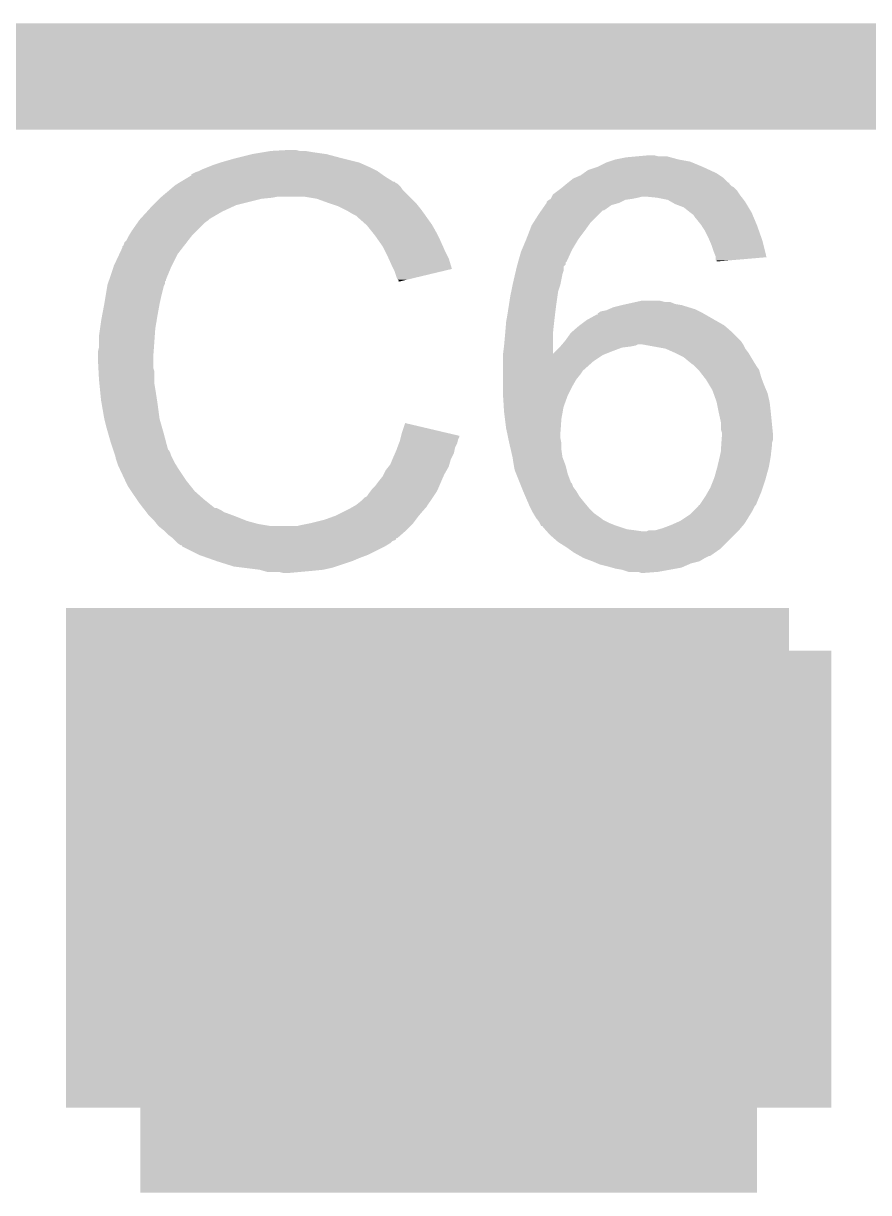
# Model space of a CAD drawing. Extents: x -0.06 to 0.95, y -0.15 to 2.11.
# Drawn here: x 0.409 to 0.4885, y 0.322 to 0.432 of the extents above; entities that cross this region are included whole.
import ezdxf

# ---------------------------------------------------------------- set-up
doc = ezdxf.new("R2010")
doc.units = 0
doc.layers.get('0').update_dxf_attribs({"linetype": 'CONTINUOUS'})
doc.layers.add('LORA_CLICK_V104_GTO', color=6, linetype='CONTINUOUS')
doc.layers.add('LORA_CLICK_V104_GTS', color=1, linetype='CONTINUOUS')

# ---------------------------------------------------------------- blocks, each defined once
blk = doc.blocks.new('RECTANGLE_11')
blk.add_solid([(0.029, 0.024), (0.029, -0.024), (-0.029, 0.024), (-0.029, -0.024)])

msp = doc.modelspace()

# ---------------------------------------------------------------- linework, layer by layer
at = {"layer": 'LORA_CLICK_V104_GTO'}
for points, const_width in [([(0.371, 0.427), (0.53, 0.427)], 0.01), ([(0.417, 0.33), (0.417, 0.373), (0.481, 0.373)], 0.008), ([(0.481, 0.33), (0.481, 0.373)], 0.008)]:
    msp.add_lwpolyline(points, dxfattribs=dict(at, const_width=const_width))
for points in [[(0.4275, 0.4189), (0.4289, 0.4193), (0.4406, 0.4189), (0.439, 0.4193)], [(0.4289, 0.4193), (0.4305, 0.4197), (0.439, 0.4193), (0.4375, 0.4197)], [(0.4305, 0.4197), (0.4317, 0.4199), (0.4375, 0.4197), (0.4361, 0.4199)], [(0.4317, 0.4199), (0.4323, 0.42), (0.4361, 0.4199), (0.4355, 0.42)], [(0.4323, 0.42), (0.4341, 0.4201), (0.435, 0.42), (0.4346, 0.4201)], [(0.4641, 0.419), (0.4647, 0.4192), (0.4717, 0.419), (0.4706, 0.4192)], [(0.4647, 0.4192), (0.4657, 0.4194), (0.4706, 0.4192), (0.46987, 0.4194)], [(0.4657, 0.4194), (0.4668, 0.4195), (0.46987, 0.4194), (0.4695, 0.4195)], [(0.4668, 0.4195), (0.4679, 0.4196), (0.4687, 0.4195), (0.4683, 0.4196)], [(0.4252, 0.418), (0.4255, 0.4181), (0.44244, 0.418), (0.4423, 0.4181)], [(0.4255, 0.4181), (0.4259, 0.4183), (0.4423, 0.4181), (0.4419, 0.4183)], [(0.4259, 0.4183), (0.4264, 0.4185), (0.4419, 0.4183), (0.4415, 0.4185)], [(0.4264, 0.4185), (0.4269, 0.4187), (0.4415, 0.4185), (0.44105, 0.4187)], [(0.4269, 0.4187), (0.4275, 0.4189), (0.44105, 0.4187), (0.4406, 0.4189)], [(0.46168, 0.4179), (0.4621, 0.4182), (0.4742, 0.4179), (0.47355, 0.4182)], [(0.4621, 0.4182), (0.463, 0.4185), (0.47355, 0.4182), (0.4729, 0.4185)], [(0.463, 0.4185), (0.4638, 0.4189), (0.4729, 0.4185), (0.47194, 0.4189)], [(0.4638, 0.4189), (0.4641, 0.419), (0.47194, 0.4189), (0.4717, 0.419)], [(0.42347, 0.4169), (0.42363, 0.417), (0.4442, 0.4169), (0.444, 0.417)], [(0.42363, 0.417), (0.4238, 0.4171), (0.444, 0.417), (0.4439, 0.4171)], [(0.4238, 0.4171), (0.42463, 0.4176), (0.4438, 0.4171), (0.443, 0.4176)], [(0.4238, 0.4171), (0.4238, 0.4171), (0.4439, 0.4171), (0.4438, 0.4171)], [(0.42463, 0.4176), (0.4248, 0.4177), (0.443, 0.4176), (0.44286, 0.4177)], [(0.4248, 0.4178), (0.4252, 0.418), (0.44272, 0.4178), (0.44244, 0.418)], [(0.4248, 0.4177), (0.4248, 0.4178), (0.44286, 0.4177), (0.44272, 0.4178)], [(0.46008, 0.4169), (0.4602, 0.417), (0.4754, 0.4169), (0.4754, 0.417)], [(0.4602, 0.417), (0.4607, 0.4174), (0.4753, 0.417), (0.4749, 0.4174)], [(0.4602, 0.417), (0.4602, 0.417), (0.4754, 0.417), (0.4753, 0.417)], [(0.4607, 0.4174), (0.46093, 0.4175), (0.4749, 0.4174), (0.4748, 0.4175)], [(0.46093, 0.4175), (0.4614, 0.4177), (0.4748, 0.4175), (0.4745, 0.4177)], [(0.4614, 0.4177), (0.46168, 0.4179), (0.4745, 0.4177), (0.4742, 0.4179)], [(0.422, 0.4157), (0.42271, 0.4163), (0.4453, 0.4157), (0.4447, 0.4163)], [(0.42271, 0.4163), (0.42306, 0.4166), (0.4447, 0.4163), (0.4445, 0.4166)], [(0.42306, 0.4166), (0.4233, 0.4168), (0.4445, 0.4166), (0.4443, 0.4168)], [(0.4233, 0.4168), (0.42347, 0.4169), (0.4443, 0.4168), (0.4442, 0.4169)], [(0.4587, 0.4157), (0.4588, 0.4159), (0.47652, 0.4157), (0.47637, 0.4159)], [(0.4588, 0.4159), (0.45893, 0.416), (0.47637, 0.4159), (0.4763, 0.416)], [(0.45893, 0.416), (0.45933, 0.4163), (0.4763, 0.416), (0.4761, 0.4163)], [(0.45933, 0.4163), (0.4596, 0.4165), (0.4761, 0.4163), (0.4759, 0.4165)], [(0.4596, 0.4165), (0.45972, 0.4166), (0.4759, 0.4165), (0.4758, 0.4166)], [(0.45972, 0.4166), (0.45984, 0.4167), (0.4758, 0.4166), (0.4756, 0.4167)], [(0.45984, 0.4167), (0.46008, 0.4169), (0.4756, 0.4167), (0.4754, 0.4169)], [(0.4209, 0.4146), (0.4212, 0.4149), (0.42835, 0.4146), (0.429, 0.4149)], [(0.4212, 0.4149), (0.4218, 0.4155), (0.429, 0.4149), (0.4314, 0.4155)], [(0.4218, 0.4155), (0.4219, 0.4156), (0.4314, 0.4155), (0.4324, 0.4156)], [(0.4219, 0.4156), (0.422, 0.4157), (0.4324, 0.4156), (0.4329, 0.4157)], [(0.4366, 0.4155), (0.4354, 0.4157), (0.4455, 0.4155), (0.4453, 0.4157)], [(0.4377, 0.4151), (0.4366, 0.4155), (0.4459, 0.4151), (0.4455, 0.4155)], [(0.438, 0.415), (0.4377, 0.4151), (0.446, 0.415), (0.4459, 0.4151)], [(0.4386, 0.4148), (0.438, 0.415), (0.44616, 0.4148), (0.446, 0.415)], [(0.4392, 0.4145), (0.4386, 0.4148), (0.4464, 0.4145), (0.44616, 0.4148)], [(0.45771, 0.4144), (0.45806, 0.4149), (0.4636, 0.4144), (0.4643, 0.4149)], [(0.45806, 0.4149), (0.4582, 0.4151), (0.4643, 0.4149), (0.465, 0.4151)], [(0.4582, 0.4152), (0.4583, 0.4153), (0.4652, 0.4152), (0.4654, 0.4153)], [(0.4582, 0.4151), (0.4582, 0.4152), (0.465, 0.4151), (0.4652, 0.4152)], [(0.4583, 0.4153), (0.45845, 0.4154), (0.4654, 0.4153), (0.4656, 0.4154)], [(0.45845, 0.4154), (0.4586, 0.4155), (0.4656, 0.4154), (0.4663, 0.4155)], [(0.4586, 0.4155), (0.45865, 0.4156), (0.4663, 0.4155), (0.4668, 0.4156)], [(0.45865, 0.4156), (0.4587, 0.4157), (0.4668, 0.4156), (0.4672, 0.4157)], [(0.4686, 0.4156), (0.4676, 0.4157), (0.4766, 0.4156), (0.47652, 0.4157)], [(0.4696, 0.4154), (0.4686, 0.4156), (0.47675, 0.4154), (0.4766, 0.4156)], [(0.46995, 0.4152), (0.4696, 0.4154), (0.4769, 0.4152), (0.47675, 0.4154)], [(0.4703, 0.415), (0.46995, 0.4152), (0.47702, 0.415), (0.4769, 0.4152)], [(0.4711, 0.4147), (0.4703, 0.415), (0.4772, 0.4147), (0.47702, 0.415)], [(0.41999, 0.4136), (0.42063, 0.4143), (0.4265, 0.4136), (0.4277, 0.4143)], [(0.42063, 0.4143), (0.4209, 0.4146), (0.4277, 0.4143), (0.42835, 0.4146)], [(0.4394, 0.4144), (0.4392, 0.4145), (0.44647, 0.4144), (0.4464, 0.4145)], [(0.4399, 0.4141), (0.4394, 0.4144), (0.44669, 0.4141), (0.44647, 0.4144)], [(0.4403, 0.4139), (0.4399, 0.4141), (0.44683, 0.4139), (0.44669, 0.4141)], [(0.4404, 0.4138), (0.4403, 0.4139), (0.4469, 0.4138), (0.44683, 0.4139)], [(0.44119, 0.4131), (0.4404, 0.4138), (0.4474, 0.4131), (0.4469, 0.4138)], [(0.45693, 0.4132), (0.4575, 0.4141), (0.4623, 0.4132), (0.4632, 0.4141)], [(0.4575, 0.4141), (0.45771, 0.4144), (0.4632, 0.4141), (0.4635, 0.4144)], [(0.45771, 0.4144), (0.45771, 0.4144), (0.4635, 0.4144), (0.4636, 0.4144)], [(0.4716, 0.4143), (0.4711, 0.4147), (0.47744, 0.4143), (0.4772, 0.4147)], [(0.47173, 0.4142), (0.4716, 0.4143), (0.4775, 0.4142), (0.47744, 0.4143)], [(0.472, 0.414), (0.47173, 0.4142), (0.47758, 0.414), (0.4775, 0.4142)], [(0.4722, 0.4137), (0.472, 0.414), (0.47771, 0.4137), (0.47758, 0.414)], [(0.4723, 0.4136), (0.4722, 0.4137), (0.47775, 0.4136), (0.47771, 0.4137)], [(0.4192, 0.4125), (0.41969, 0.4132), (0.4253, 0.4125), (0.426, 0.4132)], [(0.41969, 0.4132), (0.4199, 0.4135), (0.426, 0.4132), (0.4264, 0.4135)], [(0.4199, 0.4135), (0.41999, 0.4136), (0.4264, 0.4135), (0.4265, 0.4136)], [(0.4413, 0.413), (0.44119, 0.4131), (0.44746, 0.413), (0.4474, 0.4131)], [(0.44178, 0.4124), (0.4413, 0.413), (0.4478, 0.4124), (0.44746, 0.413)], [(0.45661, 0.4125), (0.4568, 0.413), (0.4618, 0.4125), (0.46216, 0.413)], [(0.4568, 0.413), (0.45693, 0.4132), (0.46216, 0.413), (0.4623, 0.4132)], [(0.4727, 0.4131), (0.4723, 0.4136), (0.47796, 0.4131), (0.47775, 0.4136)], [(0.47277, 0.413), (0.4727, 0.4131), (0.478, 0.413), (0.47796, 0.4131)], [(0.4731, 0.4125), (0.47277, 0.413), (0.47818, 0.4125), (0.478, 0.413)], [(0.4734, 0.4119), (0.4731, 0.4125), (0.47839, 0.4119), (0.47818, 0.4125)], [(0.4184, 0.4111), (0.4185, 0.4114), (0.42412, 0.4111), (0.42436, 0.4114)], [(0.4185, 0.4114), (0.4187, 0.4116), (0.42436, 0.4114), (0.42451, 0.4116)], [(0.4187, 0.4116), (0.4189, 0.412), (0.42451, 0.4116), (0.42482, 0.412)], [(0.4189, 0.412), (0.41896, 0.4121), (0.42482, 0.412), (0.4249, 0.4121)], [(0.41896, 0.4121), (0.4192, 0.4125), (0.4249, 0.4121), (0.4253, 0.4125)], [(0.4421, 0.412), (0.44178, 0.4124), (0.448, 0.412), (0.4478, 0.4124)], [(0.44238, 0.4116), (0.4421, 0.412), (0.4482, 0.4116), (0.448, 0.412)], [(0.4428, 0.411), (0.44238, 0.4116), (0.44847, 0.411), (0.4482, 0.4116)], [(0.45588, 0.4107), (0.4563, 0.4117), (0.4606, 0.4107), (0.4612, 0.4117)], [(0.4563, 0.4117), (0.45661, 0.4125), (0.4612, 0.4117), (0.4618, 0.4125)], [(0.47353, 0.4116), (0.4734, 0.4119), (0.4785, 0.4116), (0.47839, 0.4119)], [(0.4737, 0.4112), (0.47353, 0.4116), (0.4786, 0.4112), (0.4785, 0.4116)], [(0.41802, 0.4103), (0.4183, 0.4109), (0.4235, 0.4103), (0.42397, 0.4109)], [(0.4183, 0.411), (0.4184, 0.4111), (0.42404, 0.411), (0.42412, 0.4111)], [(0.4183, 0.4109), (0.4183, 0.411), (0.42397, 0.4109), (0.42404, 0.411)], [(0.44295, 0.4107), (0.4428, 0.411), (0.4486, 0.4107), (0.44847, 0.411)], [(0.4433, 0.41), (0.44295, 0.4107), (0.44895, 0.41), (0.4486, 0.4107)], [(0.45554, 0.4096), (0.4558, 0.4105), (0.4601, 0.4096), (0.46051, 0.4105)], [(0.4558, 0.4105), (0.45588, 0.4107), (0.46051, 0.4105), (0.4606, 0.4107)], [(0.4739, 0.4106), (0.4737, 0.4112), (0.47875, 0.4106), (0.4786, 0.4112)], [(0.4741, 0.4101), (0.4739, 0.4106), (0.47887, 0.4101), (0.47875, 0.4106)], [(0.4175, 0.4092), (0.41802, 0.4103), (0.42295, 0.4092), (0.4235, 0.4103)], [(0.44334, 0.4099), (0.4433, 0.41), (0.449, 0.4099), (0.44895, 0.41)], [(0.4437, 0.4091), (0.44334, 0.4099), (0.44924, 0.4091), (0.449, 0.4099)], [(0.4554, 0.4091), (0.45546, 0.4093), (0.4598, 0.4091), (0.46, 0.4093)], [(0.45546, 0.4093), (0.45551, 0.4095), (0.46, 0.4093), (0.46, 0.4095)], [(0.45551, 0.4095), (0.45554, 0.4096), (0.46, 0.4095), (0.4601, 0.4096)], [(0.4741, 0.41), (0.4741, 0.4101), (0.4789, 0.41), (0.47887, 0.4101)], [(0.4741, 0.4097), (0.4741, 0.41), (0.47538, 0.4097), (0.4789, 0.41)], [(0.4742, 0.4097), (0.4741, 0.4097), (0.47537, 0.4097), (0.47538, 0.4097)], [(0.4742, 0.4096), (0.4742, 0.4097), (0.4742, 0.4096), (0.47537, 0.4097)], [(0.41707, 0.4079), (0.41747, 0.4091), (0.4224, 0.4079), (0.4229, 0.4091)], [(0.41747, 0.4091), (0.4175, 0.4092), (0.4229, 0.4091), (0.42295, 0.4092)], [(0.4438, 0.4089), (0.4437, 0.4091), (0.4493, 0.4089), (0.44924, 0.4091)], [(0.4439, 0.4087), (0.4438, 0.4089), (0.44847, 0.4087), (0.4493, 0.4089)], [(0.4441, 0.4081), (0.4439, 0.4087), (0.44596, 0.4081), (0.44847, 0.4087)], [(0.4442, 0.4079), (0.4441, 0.4081), (0.44513, 0.4079), (0.44596, 0.4081)], [(0.4551, 0.4078), (0.45524, 0.4084), (0.45958, 0.4078), (0.4597, 0.4084)], [(0.45524, 0.4084), (0.45531, 0.4087), (0.4597, 0.4084), (0.4598, 0.4087)], [(0.45531, 0.4087), (0.4554, 0.4091), (0.4598, 0.4087), (0.4598, 0.4091)], [(0.41675, 0.4065), (0.41688, 0.4073), (0.422, 0.4065), (0.4222, 0.4073)], [(0.41688, 0.4073), (0.4169, 0.4074), (0.4222, 0.4073), (0.42225, 0.4074)], [(0.4169, 0.4074), (0.41693, 0.4075), (0.42225, 0.4074), (0.4223, 0.4075)], [(0.41693, 0.4075), (0.417, 0.4077), (0.4223, 0.4075), (0.4223, 0.4077)], [(0.417, 0.4077), (0.41703, 0.4078), (0.4223, 0.4077), (0.4224, 0.4078)], [(0.41703, 0.4078), (0.41707, 0.4079), (0.4224, 0.4078), (0.4224, 0.4079)], [(0.4443, 0.4078), (0.4442, 0.4079), (0.44471, 0.4078), (0.44513, 0.4079)], [(0.4443, 0.4077), (0.4443, 0.4078), (0.4443, 0.4077), (0.44471, 0.4078)], [(0.45489, 0.4068), (0.45501, 0.4074), (0.4593, 0.4068), (0.4595, 0.4074)], [(0.45501, 0.4074), (0.4551, 0.4078), (0.4595, 0.4074), (0.45958, 0.4078)], [(0.4166, 0.4056), (0.41675, 0.4065), (0.4218, 0.4056), (0.422, 0.4065)], [(0.45465, 0.4054), (0.4548, 0.4064), (0.4591, 0.4054), (0.45924, 0.4064)], [(0.4548, 0.4064), (0.45489, 0.4068), (0.45924, 0.4064), (0.4593, 0.4068)], [(0.41639, 0.4045), (0.4166, 0.4056), (0.4216, 0.4045), (0.4218, 0.4056)], [(0.45452, 0.4046), (0.4546, 0.4051), (0.459, 0.4046), (0.45906, 0.4051)], [(0.4546, 0.4051), (0.45465, 0.4054), (0.45906, 0.4051), (0.4591, 0.4054)], [(0.46315, 0.4048), (0.4633, 0.4049), (0.4728, 0.4048), (0.4726, 0.4049)], [(0.4633, 0.4049), (0.4638, 0.405), (0.4726, 0.4049), (0.4724, 0.405)], [(0.4638, 0.405), (0.46403, 0.4051), (0.4724, 0.405), (0.4722, 0.4051)], [(0.46403, 0.4051), (0.4645, 0.4053), (0.4722, 0.4051), (0.47155, 0.4053)], [(0.4645, 0.4053), (0.4653, 0.4055), (0.47155, 0.4053), (0.4709, 0.4055)], [(0.4653, 0.4055), (0.46575, 0.4056), (0.4709, 0.4055), (0.4703, 0.4056)], [(0.46575, 0.4056), (0.46665, 0.4058), (0.4703, 0.4056), (0.4698, 0.4058)], [(0.46665, 0.4058), (0.4671, 0.4059), (0.4693, 0.4058), (0.4689, 0.4059)], [(0.46665, 0.4058), (0.46665, 0.4058), (0.4698, 0.4058), (0.4693, 0.4058)], [(0.4162, 0.4033), (0.4163, 0.404), (0.4214, 0.4033), (0.42152, 0.404)], [(0.4163, 0.404), (0.41639, 0.4045), (0.42152, 0.404), (0.4216, 0.4045)], [(0.45431, 0.4028), (0.4544, 0.4039), (0.4588, 0.4028), (0.45892, 0.4039)], [(0.4544, 0.4039), (0.45452, 0.4046), (0.45892, 0.4039), (0.459, 0.4046)], [(0.46133, 0.4036), (0.462, 0.4041), (0.4749, 0.4036), (0.47402, 0.4041)], [(0.462, 0.4041), (0.4629, 0.4046), (0.47402, 0.4041), (0.47315, 0.4046)], [(0.463, 0.4047), (0.46315, 0.4048), (0.47297, 0.4047), (0.4728, 0.4048)], [(0.463, 0.4046), (0.463, 0.4047), (0.47315, 0.4046), (0.47297, 0.4047)], [(0.4161, 0.4026), (0.4162, 0.4033), (0.42135, 0.4026), (0.4214, 0.4033)], [(0.4542, 0.4016), (0.4543, 0.4027), (0.4588, 0.4016), (0.4588, 0.4027)], [(0.4543, 0.4027), (0.45431, 0.4028), (0.4588, 0.4027), (0.4588, 0.4028)], [(0.46, 0.4022), (0.4605, 0.4029), (0.4764, 0.4022), (0.4757, 0.4029)], [(0.4605, 0.4029), (0.46062, 0.403), (0.4757, 0.4029), (0.4756, 0.403)], [(0.46062, 0.403), (0.4612, 0.4035), (0.4756, 0.403), (0.47502, 0.4035)], [(0.4612, 0.4035), (0.46133, 0.4036), (0.47502, 0.4035), (0.4749, 0.4036)], [(0.416, 0.4011), (0.4161, 0.4015), (0.42124, 0.4011), (0.42127, 0.4015)], [(0.4161, 0.4015), (0.4161, 0.4026), (0.42127, 0.4015), (0.42135, 0.4026)], [(0.45411, 0.4009), (0.4542, 0.4016), (0.4588, 0.4009), (0.4588, 0.4016)], [(0.4594, 0.4015), (0.4595, 0.4016), (0.4653, 0.4015), (0.4661, 0.4016)], [(0.4595, 0.4016), (0.45958, 0.4017), (0.4661, 0.4016), (0.4666, 0.4017)], [(0.45958, 0.4017), (0.45967, 0.4018), (0.4666, 0.4017), (0.4668, 0.4018)], [(0.45967, 0.4018), (0.45992, 0.4021), (0.4767, 0.4018), (0.4765, 0.4021)], [(0.45992, 0.4021), (0.46, 0.4022), (0.4765, 0.4021), (0.4764, 0.4022)], [(0.4694, 0.4014), (0.4672, 0.4018), (0.4769, 0.4014), (0.4767, 0.4018)], [(0.416, 0.4005), (0.416, 0.4011), (0.4212, 0.4005), (0.42124, 0.4011)], [(0.41604, 0.3996), (0.416, 0.4005), (0.4212, 0.3996), (0.4212, 0.4005)], [(0.4541, 0.4008), (0.45411, 0.4009), (0.4635, 0.4008), (0.46375, 0.4009)], [(0.4541, 0.4002), (0.4541, 0.4008), (0.4626, 0.4002), (0.4635, 0.4008)], [(0.4588, 0.4009), (0.4591, 0.4012), (0.46375, 0.4009), (0.4645, 0.4012)], [(0.4591, 0.4012), (0.4594, 0.4015), (0.4645, 0.4012), (0.4653, 0.4015)], [(0.4703, 0.401), (0.4694, 0.4014), (0.4772, 0.401), (0.4769, 0.4014)], [(0.4711, 0.4006), (0.4703, 0.401), (0.47744, 0.4006), (0.4772, 0.401)], [(0.4717, 0.4001), (0.4711, 0.4006), (0.47774, 0.4001), (0.47744, 0.4006)], [(0.41606, 0.3993), (0.41604, 0.3996), (0.4213, 0.3993), (0.4212, 0.3996)], [(0.4541, 0.3994), (0.4541, 0.4002), (0.4617, 0.3994), (0.4626, 0.4002)], [(0.4541, 0.3993), (0.4541, 0.3994), (0.4616, 0.3993), (0.4617, 0.3994)], [(0.4541, 0.399), (0.4541, 0.3993), (0.4614, 0.399), (0.4616, 0.3993)], [(0.47183, 0.4), (0.4717, 0.4001), (0.4778, 0.4), (0.47774, 0.4001)], [(0.4721, 0.3998), (0.47183, 0.4), (0.47793, 0.3998), (0.4778, 0.4)], [(0.4725, 0.3994), (0.4721, 0.3998), (0.4782, 0.3994), (0.47793, 0.3998)], [(0.47304, 0.3987), (0.4725, 0.3994), (0.4784, 0.3987), (0.4782, 0.3994)], [(0.4161, 0.3985), (0.41606, 0.3993), (0.4213, 0.3985), (0.4213, 0.3993)], [(0.41613, 0.3982), (0.4161, 0.3985), (0.4213, 0.3982), (0.4213, 0.3985)], [(0.4541, 0.3985), (0.4541, 0.399), (0.461, 0.3985), (0.4614, 0.399)], [(0.4541, 0.3978), (0.4541, 0.3985), (0.4606, 0.3978), (0.461, 0.3985)], [(0.4732, 0.3985), (0.47304, 0.3987), (0.47847, 0.3985), (0.4784, 0.3987)], [(0.47356, 0.3979), (0.4732, 0.3985), (0.4787, 0.3979), (0.47847, 0.3985)], [(0.41619, 0.3976), (0.41613, 0.3982), (0.4214, 0.3976), (0.4213, 0.3982)], [(0.4163, 0.3965), (0.41619, 0.3976), (0.42157, 0.3965), (0.4214, 0.3976)], [(0.4541, 0.3972), (0.4541, 0.3978), (0.4603, 0.3972), (0.4606, 0.3978)], [(0.45411, 0.397), (0.4541, 0.3972), (0.4602, 0.397), (0.4603, 0.3972)], [(0.4738, 0.3975), (0.47356, 0.3979), (0.47887, 0.3975), (0.4787, 0.3979)], [(0.47391, 0.3972), (0.4738, 0.3975), (0.479, 0.3972), (0.47887, 0.3975)], [(0.4742, 0.3964), (0.47391, 0.3972), (0.47918, 0.3964), (0.479, 0.3972)], [(0.41634, 0.3963), (0.4163, 0.3965), (0.4216, 0.3963), (0.42157, 0.3965)], [(0.4166, 0.3948), (0.41634, 0.3963), (0.4218, 0.3948), (0.4216, 0.3963)], [(0.45418, 0.3959), (0.45411, 0.397), (0.4598, 0.3959), (0.4602, 0.397)], [(0.47422, 0.3963), (0.4742, 0.3964), (0.4792, 0.3963), (0.47918, 0.3964)], [(0.4744, 0.3954), (0.47422, 0.3963), (0.4793, 0.3954), (0.4792, 0.3963)], [(0.4542, 0.3955), (0.45418, 0.3959), (0.45973, 0.3955), (0.4598, 0.3959)], [(0.45429, 0.3948), (0.4542, 0.3955), (0.4596, 0.3948), (0.45973, 0.3955)], [(0.4746, 0.3945), (0.4744, 0.3954), (0.47939, 0.3945), (0.4793, 0.3954)], [(0.4168, 0.394), (0.4166, 0.3948), (0.42203, 0.394), (0.4218, 0.3948)], [(0.41697, 0.3934), (0.4168, 0.394), (0.4222, 0.3934), (0.42203, 0.394)], [(0.4446, 0.3935), (0.4449, 0.3944), (0.44872, 0.3935), (0.4449, 0.3944)], [(0.4544, 0.3939), (0.45429, 0.3948), (0.45954, 0.3939), (0.4596, 0.3948)], [(0.45451, 0.3934), (0.4544, 0.3939), (0.4595, 0.3934), (0.45954, 0.3939)], [(0.4746, 0.3938), (0.4746, 0.3945), (0.47946, 0.3938), (0.47939, 0.3945)], [(0.4172, 0.3926), (0.41697, 0.3934), (0.42241, 0.3926), (0.4222, 0.3934)], [(0.44432, 0.3925), (0.4444, 0.3927), (0.4498, 0.3925), (0.44985, 0.3927)], [(0.4444, 0.3927), (0.44445, 0.3929), (0.44985, 0.3927), (0.4499, 0.3929)], [(0.44445, 0.3929), (0.4445, 0.3931), (0.4499, 0.3929), (0.45, 0.3931)], [(0.4445, 0.3931), (0.44452, 0.3932), (0.45, 0.3931), (0.45, 0.3932)], [(0.44452, 0.3932), (0.4446, 0.3935), (0.45, 0.3932), (0.44872, 0.3935)], [(0.45459, 0.393), (0.45451, 0.3934), (0.4595, 0.393), (0.4595, 0.3934)], [(0.4547, 0.3925), (0.45459, 0.393), (0.4596, 0.3925), (0.4595, 0.393)], [(0.4747, 0.3935), (0.4746, 0.3938), (0.47949, 0.3935), (0.47946, 0.3938)], [(0.47465, 0.3925), (0.47467, 0.3928), (0.4794, 0.3925), (0.4795, 0.3928)], [(0.47467, 0.3928), (0.4747, 0.3932), (0.4795, 0.3928), (0.4795, 0.3932)], [(0.4747, 0.3934), (0.4747, 0.3935), (0.4795, 0.3934), (0.47949, 0.3935)], [(0.4747, 0.3932), (0.4747, 0.3934), (0.4795, 0.3932), (0.4795, 0.3934)], [(0.41743, 0.3919), (0.4172, 0.3926), (0.4226, 0.3919), (0.42241, 0.3926)], [(0.41747, 0.3918), (0.41743, 0.3919), (0.4227, 0.3918), (0.4226, 0.3919)], [(0.41753, 0.3916), (0.41747, 0.3918), (0.4228, 0.3916), (0.4227, 0.3918)], [(0.44397, 0.3916), (0.4441, 0.3919), (0.4495, 0.3916), (0.44956, 0.3919)], [(0.4441, 0.3919), (0.44417, 0.3921), (0.44956, 0.3919), (0.4496, 0.3921)], [(0.44417, 0.3921), (0.44432, 0.3925), (0.4496, 0.3921), (0.4498, 0.3925)], [(0.45484, 0.3919), (0.4547, 0.3925), (0.4596, 0.3919), (0.4596, 0.3925)], [(0.455, 0.3912), (0.45484, 0.3919), (0.4597, 0.3912), (0.4596, 0.3919)], [(0.47451, 0.3913), (0.4746, 0.3917), (0.4793, 0.3913), (0.47934, 0.3917)], [(0.4746, 0.3917), (0.47463, 0.3922), (0.47934, 0.3917), (0.4794, 0.3922)], [(0.47463, 0.3922), (0.47465, 0.3925), (0.4794, 0.3922), (0.4794, 0.3925)], [(0.4176, 0.3914), (0.41753, 0.3916), (0.42287, 0.3914), (0.4228, 0.3916)], [(0.41763, 0.3913), (0.4176, 0.3914), (0.4229, 0.3913), (0.42287, 0.3914)], [(0.4177, 0.391), (0.41763, 0.3913), (0.42305, 0.391), (0.4229, 0.3913)], [(0.4178, 0.3907), (0.4177, 0.391), (0.4232, 0.3907), (0.42305, 0.391)], [(0.4179, 0.3904), (0.4178, 0.3907), (0.42339, 0.3904), (0.4232, 0.3907)], [(0.44334, 0.3903), (0.4435, 0.3905), (0.449, 0.3903), (0.44906, 0.3905)], [(0.4435, 0.3905), (0.44371, 0.391), (0.44906, 0.3905), (0.4492, 0.391)], [(0.44371, 0.391), (0.44397, 0.3916), (0.4492, 0.391), (0.4495, 0.3916)], [(0.45513, 0.3904), (0.455, 0.3912), (0.46, 0.3904), (0.4597, 0.3912)], [(0.4743, 0.3904), (0.47451, 0.3913), (0.47914, 0.3904), (0.4793, 0.3913)], [(0.418, 0.3902), (0.4179, 0.3904), (0.42351, 0.3902), (0.42339, 0.3904)], [(0.41814, 0.3899), (0.418, 0.3902), (0.4237, 0.3899), (0.42351, 0.3902)], [(0.41856, 0.389), (0.41814, 0.3899), (0.4243, 0.389), (0.4237, 0.3899)], [(0.4424, 0.3889), (0.4428, 0.3894), (0.44829, 0.3889), (0.44851, 0.3894)], [(0.4428, 0.3894), (0.4429, 0.3896), (0.44851, 0.3894), (0.4486, 0.3896)], [(0.4429, 0.3896), (0.4431, 0.39), (0.4486, 0.3896), (0.44883, 0.39)], [(0.4431, 0.39), (0.44334, 0.3903), (0.44883, 0.39), (0.449, 0.3903)], [(0.4552, 0.39), (0.45513, 0.3904), (0.4601, 0.39), (0.46, 0.3904)], [(0.45536, 0.3896), (0.4552, 0.39), (0.4602, 0.3896), (0.4601, 0.39)], [(0.45568, 0.3888), (0.45536, 0.3896), (0.4605, 0.3888), (0.4602, 0.3896)], [(0.474, 0.3893), (0.47425, 0.3902), (0.47885, 0.3893), (0.4791, 0.3902)], [(0.47425, 0.3902), (0.4743, 0.3904), (0.4791, 0.3902), (0.47914, 0.3904)], [(0.4188, 0.3885), (0.41856, 0.389), (0.4247, 0.3885), (0.4243, 0.389)], [(0.41913, 0.388), (0.4188, 0.3885), (0.4251, 0.388), (0.4247, 0.3885)], [(0.4418, 0.3882), (0.4421, 0.3885), (0.44799, 0.3882), (0.44812, 0.3885)], [(0.4421, 0.3885), (0.4424, 0.3889), (0.44812, 0.3885), (0.44829, 0.3889)], [(0.45572, 0.3887), (0.45568, 0.3888), (0.4606, 0.3887), (0.4605, 0.3888)], [(0.45584, 0.3884), (0.45572, 0.3887), (0.4607, 0.3884), (0.4606, 0.3887)], [(0.456, 0.388), (0.45584, 0.3884), (0.461, 0.388), (0.4607, 0.3884)], [(0.4736, 0.3883), (0.47392, 0.3891), (0.47853, 0.3883), (0.4788, 0.3891)], [(0.47392, 0.3891), (0.474, 0.3893), (0.4788, 0.3891), (0.47885, 0.3893)], [(0.41967, 0.3872), (0.41913, 0.388), (0.426, 0.3872), (0.4251, 0.388)], [(0.4198, 0.387), (0.41967, 0.3872), (0.42625, 0.387), (0.426, 0.3872)], [(0.4408, 0.3871), (0.4411, 0.3874), (0.4473, 0.3871), (0.4475, 0.3874)], [(0.4411, 0.3874), (0.4413, 0.3875), (0.4475, 0.3874), (0.44757, 0.3875)], [(0.4413, 0.3875), (0.4415, 0.3878), (0.44757, 0.3875), (0.44777, 0.3878)], [(0.4415, 0.3878), (0.44165, 0.388), (0.44777, 0.3878), (0.4479, 0.388)], [(0.44165, 0.388), (0.4418, 0.3882), (0.4479, 0.388), (0.44799, 0.3882)], [(0.45621, 0.3875), (0.456, 0.388), (0.4613, 0.3875), (0.461, 0.388)], [(0.45643, 0.387), (0.45621, 0.3875), (0.4617, 0.387), (0.4613, 0.3875)], [(0.4726, 0.3867), (0.4732, 0.3876), (0.4779, 0.3867), (0.47827, 0.3876)], [(0.4732, 0.3876), (0.47337, 0.3879), (0.47827, 0.3876), (0.4784, 0.3879)], [(0.47337, 0.3879), (0.4736, 0.3883), (0.4784, 0.3879), (0.47853, 0.3883)], [(0.42026, 0.3864), (0.4198, 0.387), (0.427, 0.3864), (0.42625, 0.387)], [(0.42042, 0.3862), (0.42026, 0.3864), (0.4276, 0.3862), (0.4272, 0.3864)], [(0.42026, 0.3864), (0.42026, 0.3864), (0.4272, 0.3864), (0.427, 0.3864)], [(0.42057, 0.386), (0.42042, 0.3862), (0.4279, 0.386), (0.4276, 0.3862)], [(0.4384, 0.3857), (0.4396, 0.3863), (0.4462, 0.3857), (0.44672, 0.3863)], [(0.4396, 0.3863), (0.43995, 0.3865), (0.44672, 0.3863), (0.4469, 0.3865)], [(0.43995, 0.3865), (0.4403, 0.3867), (0.4469, 0.3865), (0.44703, 0.3867)], [(0.4403, 0.3867), (0.4408, 0.3871), (0.44703, 0.3867), (0.4473, 0.3871)], [(0.4566, 0.3866), (0.45643, 0.387), (0.46203, 0.3866), (0.4617, 0.387)], [(0.4567, 0.3864), (0.4566, 0.3866), (0.4622, 0.3864), (0.46203, 0.3866)], [(0.4569, 0.386), (0.4567, 0.3864), (0.4626, 0.386), (0.4622, 0.3864)], [(0.4717, 0.3858), (0.4721, 0.3862), (0.47736, 0.3858), (0.4776, 0.3862)], [(0.4721, 0.3862), (0.4725, 0.3866), (0.4776, 0.3862), (0.4778, 0.3866)], [(0.4725, 0.3866), (0.4725, 0.3867), (0.4778, 0.3866), (0.4779, 0.3867)], [(0.42065, 0.3859), (0.42057, 0.386), (0.4282, 0.3859), (0.4279, 0.386)], [(0.4208, 0.3857), (0.42065, 0.3859), (0.42873, 0.3857), (0.4282, 0.3859)], [(0.4209, 0.3856), (0.4208, 0.3857), (0.429, 0.3856), (0.42873, 0.3857)], [(0.4213, 0.3852), (0.4209, 0.3856), (0.43, 0.3852), (0.429, 0.3856)], [(0.42154, 0.3849), (0.4213, 0.3852), (0.4311, 0.3849), (0.43, 0.3852)], [(0.4361, 0.385), (0.4373, 0.3853), (0.44567, 0.385), (0.4459, 0.3853)], [(0.4373, 0.3853), (0.4384, 0.3857), (0.4459, 0.3853), (0.4462, 0.3857)], [(0.45696, 0.3859), (0.4569, 0.386), (0.4627, 0.3859), (0.4626, 0.386)], [(0.4572, 0.3855), (0.45696, 0.3859), (0.46326, 0.3855), (0.4627, 0.3859)], [(0.45727, 0.3854), (0.4572, 0.3855), (0.4634, 0.3854), (0.46326, 0.3855)], [(0.45735, 0.3853), (0.45727, 0.3854), (0.4635, 0.3853), (0.4634, 0.3854)], [(0.4575, 0.3851), (0.45735, 0.3853), (0.4639, 0.3851), (0.4635, 0.3853)], [(0.45755, 0.385), (0.4575, 0.3851), (0.4641, 0.385), (0.4639, 0.3851)], [(0.47012, 0.3849), (0.4708, 0.3852), (0.4768, 0.3849), (0.47699, 0.3852)], [(0.4708, 0.3852), (0.47155, 0.3857), (0.47699, 0.3852), (0.4773, 0.3857)], [(0.47155, 0.3857), (0.4717, 0.3858), (0.4773, 0.3857), (0.47736, 0.3858)], [(0.4217, 0.3847), (0.42154, 0.3849), (0.4323, 0.3847), (0.4311, 0.3849)], [(0.4222, 0.3843), (0.4217, 0.3847), (0.445, 0.3843), (0.4454, 0.3847)], [(0.4226, 0.3839), (0.4222, 0.3843), (0.44454, 0.3839), (0.445, 0.3843)], [(0.423, 0.3836), (0.4226, 0.3839), (0.4442, 0.3836), (0.44454, 0.3839)], [(0.4347, 0.3847), (0.4351, 0.3848), (0.4454, 0.3847), (0.4455, 0.3848)], [(0.4351, 0.3848), (0.4356, 0.3849), (0.4455, 0.3848), (0.4456, 0.3849)], [(0.4356, 0.3849), (0.4361, 0.385), (0.4456, 0.3849), (0.44567, 0.385)], [(0.45765, 0.3848), (0.45755, 0.385), (0.4646, 0.3848), (0.4641, 0.385)], [(0.4577, 0.3847), (0.45765, 0.3848), (0.4649, 0.3847), (0.4646, 0.3848)], [(0.45806, 0.3844), (0.4578, 0.3847), (0.4658, 0.3844), (0.4649, 0.3847)], [(0.45815, 0.3843), (0.45806, 0.3844), (0.4666, 0.3843), (0.4658, 0.3844)], [(0.45824, 0.3842), (0.45815, 0.3843), (0.4673, 0.3842), (0.4666, 0.3843)], [(0.4585, 0.3839), (0.45824, 0.3842), (0.4759, 0.3839), (0.4762, 0.3842)], [(0.4676, 0.3842), (0.4678, 0.3843), (0.4762, 0.3842), (0.47629, 0.3843)], [(0.4684, 0.3843), (0.4691, 0.3845), (0.47629, 0.3843), (0.47646, 0.3845)], [(0.4691, 0.3845), (0.4699, 0.3848), (0.47646, 0.3845), (0.47671, 0.3848)], [(0.4699, 0.3848), (0.47012, 0.3849), (0.47671, 0.3848), (0.4768, 0.3849)], [(0.4232, 0.3834), (0.423, 0.3836), (0.444, 0.3834), (0.4441, 0.3836)], [(0.423, 0.3836), (0.423, 0.3836), (0.4441, 0.3836), (0.4442, 0.3836)], [(0.4233, 0.3833), (0.4232, 0.3834), (0.4437, 0.3833), (0.444, 0.3834)], [(0.4235, 0.3831), (0.4233, 0.3833), (0.4435, 0.3831), (0.4437, 0.3833)], [(0.4238, 0.3829), (0.4235, 0.3831), (0.44317, 0.3829), (0.4435, 0.3831)], [(0.4239, 0.3828), (0.4239, 0.3829), (0.443, 0.3828), (0.44317, 0.3829)], [(0.4593, 0.3832), (0.4585, 0.3839), (0.4752, 0.3832), (0.4759, 0.3839)], [(0.4601, 0.3827), (0.4593, 0.3832), (0.4747, 0.3827), (0.4752, 0.3832)], [(0.4255, 0.382), (0.4239, 0.3828), (0.4414, 0.382), (0.443, 0.3828)], [(0.42635, 0.3817), (0.4255, 0.382), (0.4406, 0.3817), (0.4414, 0.382)], [(0.46024, 0.3826), (0.4601, 0.3827), (0.4746, 0.3826), (0.4747, 0.3827)], [(0.4608, 0.3822), (0.46024, 0.3826), (0.47403, 0.3822), (0.4746, 0.3826)], [(0.46134, 0.3819), (0.4608, 0.3822), (0.4736, 0.3819), (0.47403, 0.3822)], [(0.4617, 0.3817), (0.46134, 0.3819), (0.4731, 0.3817), (0.4735, 0.3819)], [(0.46134, 0.3819), (0.46134, 0.3819), (0.4735, 0.3819), (0.4736, 0.3819)], [(0.4272, 0.3814), (0.42635, 0.3817), (0.4399, 0.3814), (0.4406, 0.3817)], [(0.4288, 0.3809), (0.4272, 0.3814), (0.4384, 0.3809), (0.4399, 0.3814)], [(0.4296, 0.3808), (0.4288, 0.3809), (0.4381, 0.3808), (0.4384, 0.3809)], [(0.4312, 0.3806), (0.4296, 0.3808), (0.4372, 0.3806), (0.4381, 0.3808)], [(0.4625, 0.3814), (0.4617, 0.3817), (0.4726, 0.3814), (0.4731, 0.3817)], [(0.46297, 0.3812), (0.4625, 0.3814), (0.4718, 0.3812), (0.4726, 0.3814)], [(0.4632, 0.3811), (0.46297, 0.3812), (0.47158, 0.3811), (0.4718, 0.3812)], [(0.464, 0.3809), (0.4632, 0.3811), (0.47112, 0.3809), (0.47158, 0.3811)], [(0.46435, 0.3808), (0.464, 0.3809), (0.4709, 0.3808), (0.47112, 0.3809)], [(0.4647, 0.3807), (0.46435, 0.3808), (0.47035, 0.3807), (0.4709, 0.3808)], [(0.4653, 0.3806), (0.4647, 0.3807), (0.4698, 0.3806), (0.47035, 0.3807)], [(0.43155, 0.3805), (0.4312, 0.3806), (0.4362, 0.3805), (0.4372, 0.3806)], [(0.4319, 0.3804), (0.43155, 0.3805), (0.4351, 0.3804), (0.4362, 0.3805)], [(0.4334, 0.3803), (0.433, 0.3804), (0.434, 0.3803), (0.4351, 0.3804)], [(0.4659, 0.3804), (0.4653, 0.3806), (0.4687, 0.3804), (0.4698, 0.3806)], [(0.4671, 0.3803), (0.4668, 0.3804), (0.4674, 0.3803), (0.4687, 0.3804)]]:
    msp.add_solid(points, dxfattribs=at)

# ---------------------------------------------------------------- block references
at = {"layer": 'LORA_CLICK_V104_GTS'}
msp.add_blockref('RECTANGLE_11', (0.449, 0.346), dxfattribs=at)

doc.saveas('drawing.dxf')
